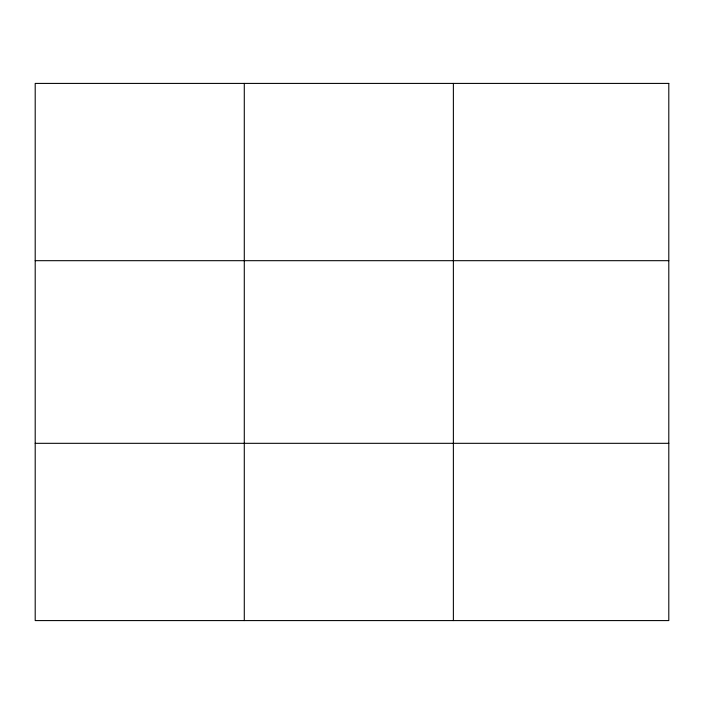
<?xml version="1.0" encoding="UTF-8"?>
<svg xmlns="http://www.w3.org/2000/svg" width="704" height="704" viewBox="0 0 704 704"><rect width="100%" height="100%" fill="white"/><g stroke="black" fill="none" stroke-linecap="round" stroke-linejoin="round"><path stroke-width="1.06" d="M244.288 620.585L244.288 83.415M453.376 620.585L453.376 83.415M35.2 260.682L668.8 260.682M35.2 443.318L668.8 443.318M668.8 83.415L668.8 620.585L35.2 620.585L35.2 83.415L668.8 83.415"/></g></svg>
